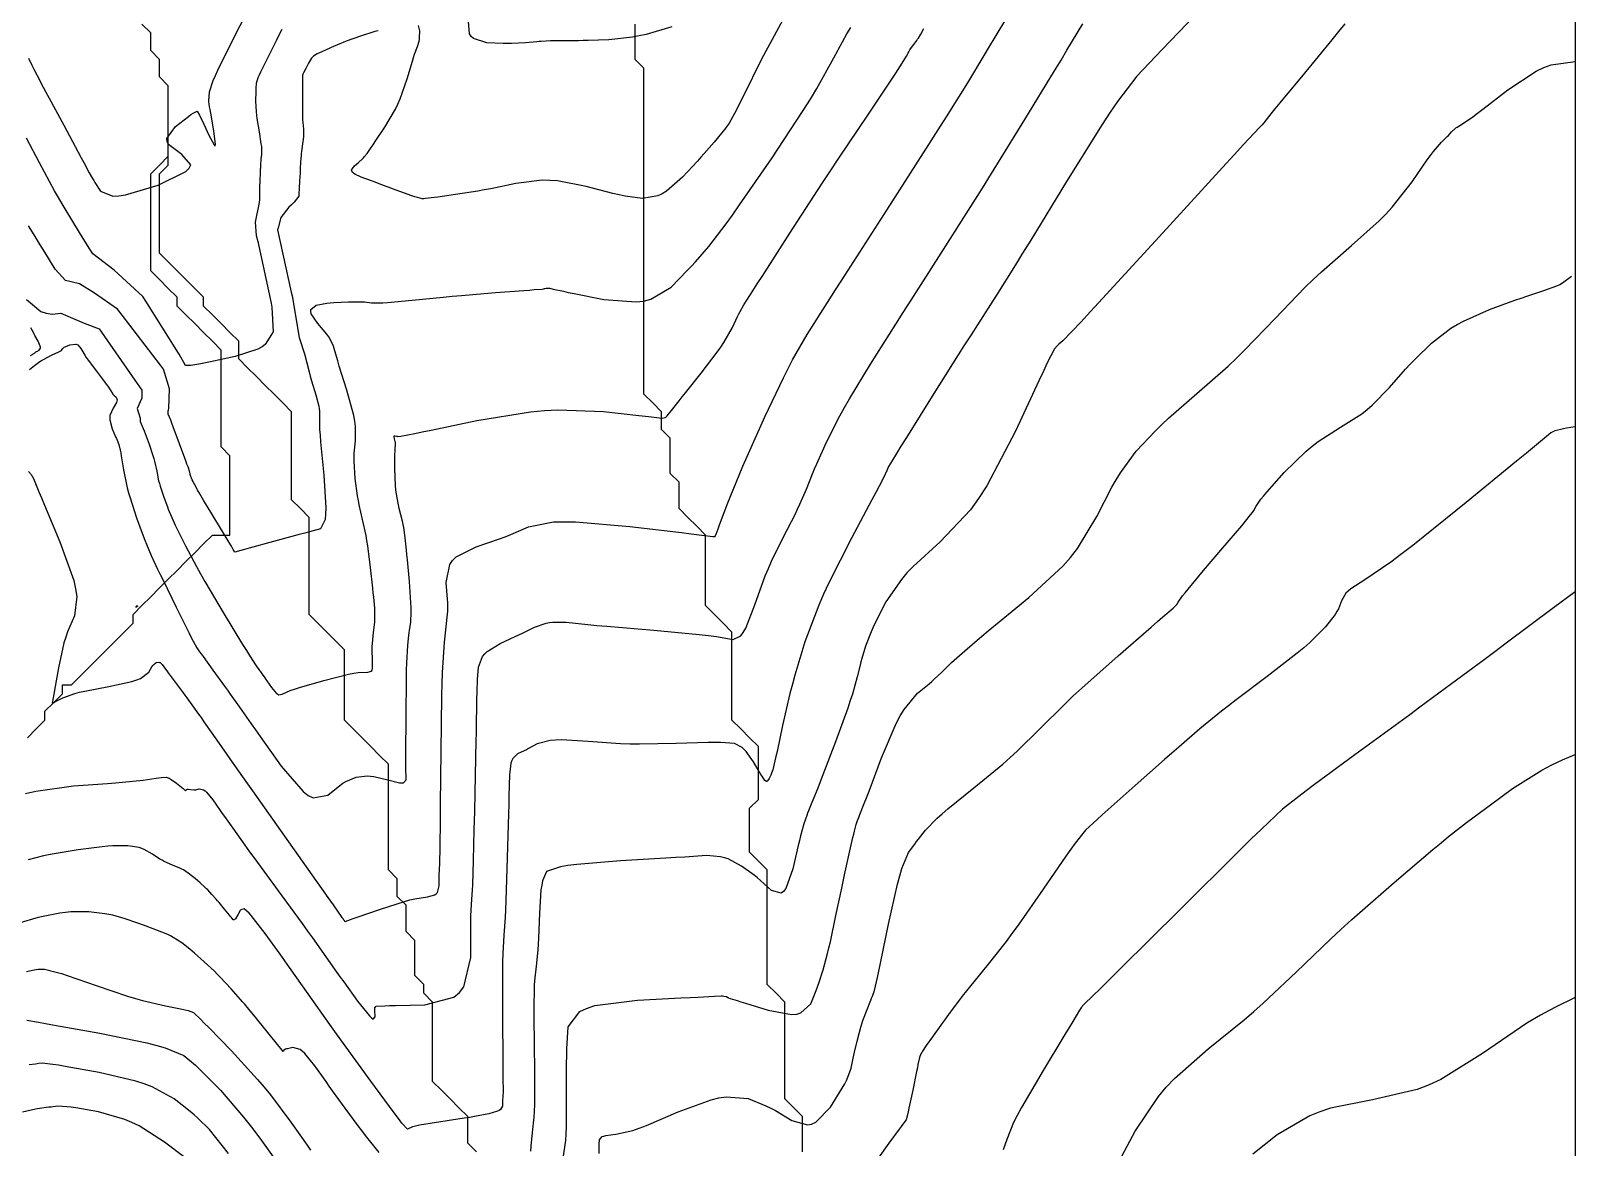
# Model space of a CAD drawing. Header units: metres. Extents: x 837117 to 838479, y 1189012 to 1191015.
# Drawn here: x 838301.2 to 838476.5, y 1190743.4 to 1190870.1 of the extents above; entities that cross this region are included whole.
import ezdxf

# ---------------------------------------------------------------- set-up
doc = ezdxf.new("R2010")
doc.units = ezdxf.units.M
doc.header["$LTSCALE"] = 0.3
for name, color, linetype in [('COTAS 10', 1, 'Continuous'), ('COTAS INT', 252, 'Continuous'), ('DRENAJE', 5, 'Continuous'), ('MARCO IMP', 130, 'Continuous')]:
    doc.layers.add(name, color=color, linetype=linetype)

msp = doc.modelspace()

# ---------------------------------------------------------------- linework, layer by layer
at = {"layer": 'COTAS 10'}
for points in [[(838301.09, 1190831.68), (838301.64, 1190832.12), (838302.25, 1190832.56), (838302.45, 1190832.69), (838302.67, 1190832.81), (838303.6, 1190833.28), (838304.43, 1190833.68), (838304.58, 1190833.76), (838304.7, 1190833.84), (838304.85, 1190834.01), (838304.95, 1190834.14), (838305.03, 1190834.19), (838305.13, 1190834.24), (838305.68, 1190834.46), (838306.3, 1190834.55), (838306.36, 1190834.54), (838306.44, 1190834.52), (838306.57, 1190834.46), (838306.92, 1190834.04), (838307.35, 1190833.3), (838307.53, 1190833.03), (838307.74, 1190832.74), (838308.68, 1190831.48), (838309.6, 1190830.27), (838309.79, 1190830.01), (838309.96, 1190829.78), (838310.31, 1190829.23), (838310.51, 1190828.93), (838310.51, 1190828.92), (838310.57, 1190828.84), (838310.64, 1190828.77), (838310.91, 1190828.53), (838311.04, 1190828.21), (838311.01, 1190828.08), (838310.96, 1190827.94), (838310.58, 1190827.28), (838310.22, 1190826.45), (838310.19, 1190826.2), (838310.2, 1190825.95), (838310.46, 1190824.95), (838310.86, 1190824.04), (838310.95, 1190823.84), (838311.03, 1190823.65), (838311.22, 1190823.17), (838311.38, 1190822.52), (838311.44, 1190822.23), (838311.5, 1190821.89), (838311.77, 1190820.27), (838312.18, 1190818.26), (838312.33, 1190817.68), (838312.5, 1190817.09), (838313.24, 1190814.85), (838314, 1190812.79), (838314.19, 1190812.3), (838314.37, 1190811.86), (838314.91, 1190810.56), (838315.63, 1190809.02), (838315.92, 1190808.42), (838316.25, 1190807.75), (838317.75, 1190804.7), (838319.18, 1190801.84), (838319.45, 1190801.28), (838319.68, 1190800.83), (838320.06, 1190800.08), (838320.38, 1190799.64), (838320.56, 1190799.39), (838320.78, 1190799.09), (838321.91, 1190797.54), (838323.23, 1190795.74), (838323.56, 1190795.28), (838323.88, 1190794.83), (838324.93, 1190793.35), (838326.23, 1190791.48), (838326.72, 1190790.79), (838327.26, 1190790.03), (838329.65, 1190786.65), (838332.13, 1190783.79), (838332.72, 1190783.35), (838333.28, 1190783.08), (838334.95, 1190783.37), (838336.3, 1190784.48), (838336.66, 1190784.72), (838337, 1190784.92), (838338.18, 1190785.43), (838339.4, 1190785.56), (838339.78, 1190785.54), (838340.18, 1190785.5), (838341.75, 1190785.12), (838343.09, 1190784.78), (838343.34, 1190784.77), (838343.54, 1190784.78), (838343.83, 1190785.12), (838343.8, 1190786.55), (838343.8, 1190787.26), (838343.8, 1190788.11), (838343.82, 1190792.3), (838343.87, 1190796.62), (838343.89, 1190797.56), (838343.92, 1190798.37), (838344.03, 1190800.36), (838344.15, 1190801.51), (838344.19, 1190801.8), (838344.22, 1190802.08), (838344.35, 1190802.97), (838344.4, 1190804.18), (838344.39, 1190804.65), (838344.37, 1190805.19), (838344.2, 1190807.61), (838343.98, 1190810.09), (838343.93, 1190810.66), (838343.88, 1190811.17), (838343.74, 1190812.57), (838343.57, 1190813.73), (838343.5, 1190814.08), (838343.42, 1190814.45), (838343.06, 1190815.9), (838342.73, 1190817.54), (838342.67, 1190818.02), (838342.62, 1190818.52), (838342.55, 1190820.42), (838342.57, 1190822.05), (838342.58, 1190822.38), (838342.59, 1190822.65), (838342.62, 1190823.17), (838342.62, 1190823.37), (838342.61, 1190823.44), (838342.6, 1190823.51), (838342.53, 1190823.81), (838342.47, 1190824.06), (838342.47, 1190824.11), (838342.48, 1190824.14), (838342.57, 1190824.14), (838342.75, 1190824.09), (838342.82, 1190824.09), (838342.9, 1190824.08), (838343.24, 1190824.1), (838344.81, 1190824.4), (838345.65, 1190824.58), (838346.68, 1190824.79), (838351.87, 1190825.89), (838357.95, 1190826.88), (838359.53, 1190827.01), (838361.06, 1190827.1), (838366.24, 1190826.92), (838370.23, 1190826.46), (838371.02, 1190826.37), (838371.67, 1190826.29), (838372.88, 1190826.13), (838373.24, 1190826.23), (838373.35, 1190826.31), (838373.47, 1190826.42), (838373.97, 1190827.01), (838374.82, 1190828.12), (838375.16, 1190828.56), (838375.55, 1190829.04), (838377.33, 1190831.26), (838379.14, 1190833.62), (838379.55, 1190834.19), (838379.91, 1190834.74), (838380.86, 1190836.42), (838381.46, 1190837.7), (838381.61, 1190838), (838381.75, 1190838.26), (838382.16, 1190839), (838383.17, 1190840.58), (838383.69, 1190841.39), (838384.31, 1190842.35), (838387.4, 1190847.15), (838391.03, 1190852.75), (838392, 1190854.22), (838392.94, 1190855.65), (838396.22, 1190860.52), (838398.81, 1190864.37), (838399.33, 1190865.16), (838399.76, 1190865.82), (838400.61, 1190867.21), (838400.91, 1190867.77), (838401, 1190867.92), (838401.09, 1190868.06), (838401.44, 1190868.54), (838401.79, 1190869), (838401.88, 1190869.13), (838401.97, 1190869.25), (838402.26, 1190869.73), (838402.6, 1190870.35)], [(838361.67, 1190742.17), (838361.95, 1190744.2), (838361.99, 1190744.93), (838362.03, 1190745.74), (838362.05, 1190749.27), (838362.04, 1190752.92), (838362.06, 1190753.79), (838362.08, 1190754.61), (838362.23, 1190757.08), (838363.56, 1190758.82), (838364.32, 1190759.18), (838365.26, 1190759.49), (838370.08, 1190760.13), (838375.03, 1190760.37), (838376.06, 1190760.42), (838376.93, 1190760.46), (838378.83, 1190760.57), (838379.59, 1190760.59), (838379.75, 1190760.59), (838379.89, 1190760.58), (838380.18, 1190760.52), (838380.33, 1190760.43), (838380.38, 1190760.4), (838380.43, 1190760.38), (838380.63, 1190760.3), (838381.42, 1190760.06), (838381.84, 1190759.93), (838382.36, 1190759.77), (838384.93, 1190758.98), (838387.59, 1190758.5), (838388.16, 1190758.54), (838388.64, 1190758.66), (838389.78, 1190759.69), (838390.38, 1190761.2), (838390.53, 1190761.62), (838390.68, 1190762.03), (838391.17, 1190763.54), (838391.67, 1190765.4), (838391.82, 1190766.04), (838391.99, 1190766.73), (838392.62, 1190769.71), (838393.27, 1190772.81), (838393.43, 1190773.59), (838393.59, 1190774.34), (838394.12, 1190776.73), (838394.54, 1190778.56), (838394.64, 1190778.95), (838394.72, 1190779.28), (838394.92, 1190780.06), (838395.07, 1190780.5), (838395.11, 1190780.62), (838395.16, 1190780.74), (838395.34, 1190781.18), (838395.83, 1190782.43), (838396.08, 1190783.06), (838396.37, 1190783.82), (838397.79, 1190787.6), (838399.47, 1190791.52), (838399.92, 1190792.36), (838400.35, 1190793.11), (838401.87, 1190794.93), (838403.18, 1190795.99), (838403.49, 1190796.26), (838403.78, 1190796.52), (838404.63, 1190797.33), (838405.45, 1190798.16), (838405.72, 1190798.41), (838406.02, 1190798.68), (838407.23, 1190799.76), (838409.16, 1190801.4), (838409.9, 1190802.01), (838410.74, 1190802.7), (838414.52, 1190805.79), (838418.36, 1190809.36), (838419.24, 1190810.35), (838420.03, 1190811.35), (838422.23, 1190814.98), (838423.93, 1190818.33), (838424.41, 1190819.16), (838424.9, 1190819.94), (838426.7, 1190822.39), (838428.87, 1190824.71), (838429.59, 1190825.41), (838430.37, 1190826.13), (838433.59, 1190828.94), (838437.12, 1190832.04), (838438.08, 1190832.96), (838439.04, 1190833.89), (838442.46, 1190837.45), (838445.84, 1190840.97), (838446.78, 1190841.88), (838447.72, 1190842.76), (838451.12, 1190845.72), (838454.26, 1190848.52), (838455.02, 1190849.3), (838455.75, 1190850.09), (838458.01, 1190852.98), (838459.73, 1190855.44), (838460.11, 1190855.96), (838460.45, 1190856.41), (838461.33, 1190857.45), (838461.88, 1190857.98), (838462.01, 1190858.11), (838462.13, 1190858.23), (838462.49, 1190858.63), (838462.86, 1190858.98), (838462.99, 1190859.08), (838463.13, 1190859.18), (838463.72, 1190859.54), (838464.91, 1190860.35), (838465.43, 1190860.74), (838466.03, 1190861.19), (838468.87, 1190863.41), (838472.11, 1190865.53), (838472.95, 1190865.92), (838473.78, 1190866.23), (838476.51, 1190866.61)], [(838313.21, 1190804.76), (838313.27, 1190804.86), (838313.28, 1190804.87), (838313.29, 1190804.88), (838313.31, 1190804.87), (838313.32, 1190804.86), (838313.32, 1190804.85), (838313.33, 1190804.84), (838313.33, 1190804.81), (838313.33, 1190804.78), (838313.32, 1190804.77), (838313.31, 1190804.76), (838313.27, 1190804.73), (838313.22, 1190804.7), (838313.22, 1190804.69), (838313.21, 1190804.69), (838313.2, 1190804.68), (838313.2, 1190804.69), (838313.2, 1190804.7), (838313.2, 1190804.72), (838313.21, 1190804.76)], [(838300.74, 1190763.38), (838301.61, 1190763.57), (838301.84, 1190763.6), (838302.06, 1190763.62), (838302.79, 1190763.62), (838304.11, 1190763.3), (838304.7, 1190763.12), (838305.38, 1190762.9), (838308.65, 1190761.77), (838312.22, 1190760.57), (838313.1, 1190760.31), (838313.93, 1190760.08), (838316.52, 1190759.47), (838318.4, 1190759.1), (838318.77, 1190759.02), (838319.09, 1190758.94), (838319.71, 1190758.73), (838320.51, 1190757.95), (838320.93, 1190757.52), (838321.44, 1190757), (838324.02, 1190754.35), (838326.97, 1190751.13), (838327.71, 1190750.25), (838328.43, 1190749.38), (838330.75, 1190746.28), (838332.59, 1190743.67), (838332.99, 1190743.11)], [(838476.51, 1190760.4), (838474.2, 1190759.29), (838472.6, 1190758.4), (838471.05, 1190757.49), (838466.01, 1190754.08), (838461.28, 1190751.12), (838459.93, 1190750.51), (838458.57, 1190749.98), (838453.53, 1190748.82), (838448.74, 1190747.85), (838447.54, 1190747.44), (838446.39, 1190746.98), (838442.7, 1190744.82), (838439.95, 1190742.65)]]:
    msp.add_lwpolyline(points, dxfattribs=at)
at = {"layer": 'COTAS INT'}
for points in [[(838434.39, 1190872.91), (838430.55, 1190868.93), (838429.68, 1190868.03), (838428.9, 1190867.2), (838426.77, 1190864.94), (838424.58, 1190862.06), (838423.76, 1190860.85), (838422.85, 1190859.47), (838418.79, 1190852.99), (838414.73, 1190846.35), (838413.81, 1190844.86), (838412.98, 1190843.53), (838410.75, 1190839.98), (838408.67, 1190836.73), (838407.95, 1190835.59), (838407.15, 1190834.34), (838403.74, 1190828.94), (838400.61, 1190823.96), (838399.99, 1190822.97), (838399.48, 1190822.15), (838398.56, 1190820.58), (838398.38, 1190820.17), (838398.33, 1190820.07), (838398.29, 1190819.97), (838398.17, 1190819.68), (838397.53, 1190818.43), (838397.16, 1190817.73), (838396.71, 1190816.88), (838394.38, 1190812.53), (838391.82, 1190807.48), (838391.22, 1190806.18), (838390.67, 1190804.93), (838389.1, 1190800.78), (838387.95, 1190796.98), (838387.67, 1190795.95), (838387.4, 1190794.92), (838386.56, 1190791.29), (838385.94, 1190788.34), (838385.81, 1190787.75), (838385.7, 1190787.25), (838385.44, 1190786.26), (838385.29, 1190785.88), (838385.25, 1190785.77), (838385.21, 1190785.66), (838385.03, 1190785.26), (838384.85, 1190784.98), (838384.8, 1190784.94), (838384.75, 1190784.93), (838384.56, 1190785.05), (838384.24, 1190785.52), (838384.11, 1190785.73), (838383.96, 1190785.98), (838383.26, 1190787.16), (838382.43, 1190788.33), (838382.2, 1190788.57), (838381.96, 1190788.78), (838381.11, 1190789.22), (838379.57, 1190789.35), (838378.9, 1190789.36), (838378.13, 1190789.36), (838374.5, 1190789.24), (838370.34, 1190789.16), (838369.25, 1190789.17), (838368.17, 1190789.21), (838364.5, 1190789.46), (838361.46, 1190789.64), (838360.8, 1190789.63), (838360.2, 1190789.58), (838358.69, 1190789.18), (838357.72, 1190788.66), (838357.48, 1190788.53), (838357.24, 1190788.42), (838356.49, 1190788.08), (838355.93, 1190787.54), (838355.82, 1190787.3), (838355.73, 1190787.02), (838355.56, 1190785.69), (838355.5, 1190783.28), (838355.48, 1190782.32), (838355.45, 1190781.24), (838355.32, 1190776.26), (838355.16, 1190771.39), (838355.11, 1190770.37), (838355.07, 1190769.48), (838354.92, 1190767.47), (838354.8, 1190765.39), (838354.79, 1190764.46), (838354.77, 1190763.39), (838354.77, 1190758.25), (838354.8, 1190753.22), (838354.81, 1190752.21), (838354.81, 1190751.37), (838354.83, 1190749.73), (838354.82, 1190749.27), (838354.82, 1190749.16), (838354.82, 1190749.07), (838354.79, 1190748.84), (838354.77, 1190748.63), (838354.76, 1190748.56), (838354.76, 1190748.47), (838354.78, 1190748.1), (838354.56, 1190747.71), (838354.4, 1190747.61), (838354.21, 1190747.51), (838353.21, 1190747.21), (838351.61, 1190746.9), (838351.05, 1190746.81), (838350.43, 1190746.71), (838347.77, 1190746.32), (838345.37, 1190745.93), (838344.91, 1190745.83), (838344.55, 1190745.75), (838343.98, 1190745.47), (838343.36, 1190746.16), (838342.96, 1190746.68), (838342.46, 1190747.34), (838339.82, 1190750.93), (838336.72, 1190755.19), (838335.94, 1190756.28), (838335.18, 1190757.34), (838332.71, 1190760.82), (838330.59, 1190763.83), (838330.05, 1190764.59), (838329.53, 1190765.32), (838327.83, 1190767.66), (838326.52, 1190769.38), (838326.25, 1190769.72), (838326.01, 1190769.99), (838325.47, 1190770.47), (838325.17, 1190770.41), (838325.09, 1190770.35), (838325.01, 1190770.27), (838324.72, 1190769.81), (838324.47, 1190769.36), (838324.41, 1190769.29), (838324.36, 1190769.23), (838324.22, 1190769.22), (838324, 1190769.48), (838323.9, 1190769.6), (838323.78, 1190769.74), (838323.22, 1190770.43), (838322.6, 1190771.2), (838322.44, 1190771.38), (838322.29, 1190771.56), (838321.79, 1190772.12), (838321.32, 1190772.62), (838321.17, 1190772.76), (838321.03, 1190772.9), (838320.46, 1190773.42), (838319.89, 1190773.91), (838319.75, 1190774.03), (838319.6, 1190774.15), (838319.11, 1190774.54), (838318.56, 1190774.89), (838318.37, 1190774.99), (838318.16, 1190775.09), (838317.3, 1190775.44), (838316.37, 1190775.85), (838316.13, 1190775.98), (838315.89, 1190776.12), (838315.04, 1190776.69), (838314.12, 1190777.22), (838313.83, 1190777.33), (838313.52, 1190777.42), (838312.25, 1190777.62), (838310.55, 1190777.61), (838309.96, 1190777.57), (838309.33, 1190777.51), (838306.62, 1190777.17), (838303.9, 1190776.73), (838303.26, 1190776.61), (838302.67, 1190776.48), (838300.95, 1190776.04)], [(838300.98, 1190820.1), (838301.3, 1190819.72), (838301.37, 1190819.62), (838301.44, 1190819.51), (838301.62, 1190819.12), (838302.16, 1190817.8), (838302.45, 1190817.12), (838302.79, 1190816.29), (838304.54, 1190812.12), (838306.1, 1190807.74), (838306.32, 1190806.77), (838306.46, 1190805.92), (838306.19, 1190803.73), (838305.4, 1190801.92), (838305.2, 1190801.31), (838305, 1190800.64), (838304.38, 1190797.82), (838303.93, 1190795.29), (838303.84, 1190794.81), (838303.77, 1190794.42), (838303.67, 1190793.81), (838303.85, 1190793.9), (838303.97, 1190793.96), (838304.11, 1190794.04), (838304.86, 1190794.42), (838306.24, 1190794.91), (838306.77, 1190795.05), (838307.37, 1190795.19), (838310.1, 1190795.7), (838312.71, 1190796.26), (838313.25, 1190796.44), (838313.69, 1190796.61), (838314.62, 1190797.32), (838314.99, 1190797.94), (838315.08, 1190798.07), (838315.18, 1190798.18), (838315.48, 1190798.43), (838315.76, 1190798.46), (838315.83, 1190798.44), (838315.9, 1190798.41), (838316.14, 1190798.18), (838316.51, 1190797.68), (838316.66, 1190797.47), (838316.84, 1190797.24), (838318.52, 1190794.98), (838318.73, 1190794.7), (838318.93, 1190794.43), (838319.53, 1190793.62), (838320.28, 1190792.58), (838320.57, 1190792.17), (838320.89, 1190791.71), (838322.36, 1190789.6), (838324.63, 1190786.35), (838325.47, 1190785.17), (838326.39, 1190783.86), (838330.47, 1190778.09), (838334.23, 1190772.78), (838334.96, 1190771.75), (838335.55, 1190770.92), (838336.55, 1190769.51), (838336.64, 1190769.39), (838336.66, 1190769.36), (838336.68, 1190769.33), (838336.73, 1190769.26), (838336.77, 1190769.2), (838336.79, 1190769.18), (838336.8, 1190769.17), (838336.85, 1190769.09), (838336.9, 1190769.04), (838336.91, 1190769.03), (838336.91, 1190769.02), (838336.92, 1190769.03), (838337.53, 1190769.27), (838337.92, 1190769.41), (838338.4, 1190769.58), (838340.93, 1190770.45), (838343.66, 1190771.31), (838344.27, 1190771.48), (838344.82, 1190771.62), (838346.27, 1190771.85), (838347.1, 1190772.05), (838347.26, 1190772.17), (838347.38, 1190772.32), (838347.58, 1190773.09), (838347.58, 1190773.88), (838347.58, 1190774.04), (838347.58, 1190774.18), (838347.6, 1190774.48), (838347.62, 1190774.74), (838347.62, 1190774.86), (838347.63, 1190774.99), (838347.65, 1190775.63), (838347.67, 1190776.43), (838347.68, 1190776.67), (838347.68, 1190776.92), (838347.7, 1190777.87), (838347.73, 1190780.08), (838347.74, 1190781.12), (838347.75, 1190782.35), (838347.8, 1190788.33), (838347.9, 1190794.61), (838347.94, 1190796.03), (838347.98, 1190797.3), (838348.2, 1190800.73), (838348.42, 1190802.8), (838348.46, 1190803.22), (838348.5, 1190803.57), (838348.58, 1190804.26), (838348.57, 1190804.92), (838348.56, 1190805.24), (838348.53, 1190805.62), (838348.38, 1190807.52), (838348.79, 1190809.53), (838349.11, 1190809.99), (838349.52, 1190810.41), (838351.78, 1190811.56), (838354.43, 1190812.44), (838355.09, 1190812.69), (838355.71, 1190812.93), (838357.71, 1190813.82), (838360.57, 1190814.37), (838361.73, 1190814.4), (838363.07, 1190814.37), (838369.23, 1190813.85), (838375.07, 1190813.16), (838376.2, 1190813.02), (838377.11, 1190812.91), (838378.65, 1190812.73), (838378.78, 1190812.72), (838378.8, 1190812.72), (838378.83, 1190812.72), (838378.87, 1190812.71), (838378.89, 1190812.72), (838378.9, 1190812.73), (838378.91, 1190812.74), (838378.93, 1190812.8), (838378.96, 1190812.88), (838378.97, 1190812.91), (838378.98, 1190812.93), (838379.01, 1190812.99), (838379.24, 1190813.58), (838379.37, 1190813.92), (838379.53, 1190814.35), (838380.36, 1190816.54), (838381.62, 1190819.68), (838382.06, 1190820.71), (838382.53, 1190821.8), (838384.54, 1190826.29), (838386.65, 1190830.72), (838387.18, 1190831.77), (838387.69, 1190832.75), (838389.35, 1190835.64), (838391.66, 1190839.26), (838392.58, 1190840.7), (838393.62, 1190842.32), (838398.38, 1190849.74), (838403.17, 1190857.21), (838404.22, 1190858.86), (838405.16, 1190860.34), (838407.57, 1190864.19), (838409.45, 1190867.29), (838410.05, 1190868.3), (838410.7, 1190869.38), (838413.34, 1190873.8)], [(838300.98, 1190866.99), (838301.37, 1190866.19), (838301.47, 1190865.98), (838301.58, 1190865.76), (838301.96, 1190865.01), (838302.65, 1190863.69), (838302.95, 1190863.12), (838303.3, 1190862.47), (838304.97, 1190859.38), (838306.62, 1190856.33), (838306.96, 1190855.7), (838307.25, 1190855.16), (838307.87, 1190854), (838308.23, 1190853.34), (838308.37, 1190853.12), (838308.51, 1190852.89), (838309.13, 1190851.9), (838310.56, 1190851.34), (838311.21, 1190851.37), (838311.98, 1190851.49), (838315.7, 1190852.6), (838318.82, 1190854.13), (838319.22, 1190854.51), (838319.41, 1190854.88), (838318.39, 1190856.05), (838316.85, 1190857.19), (838316.71, 1190857.53), (838316.69, 1190857.88), (838317.67, 1190859.24), (838319.13, 1190860.38), (838319.41, 1190860.59), (838319.65, 1190860.75), (838320.1, 1190860.98), (838320.38, 1190860.52), (838320.51, 1190860.25), (838320.67, 1190859.93), (838321.43, 1190858.25), (838322.08, 1190857.07), (838322.17, 1190857.06), (838322.21, 1190857.18), (838322.02, 1190858.75), (838321.66, 1190860.76), (838321.59, 1190861.15), (838321.53, 1190861.48), (838321.44, 1190862.09), (838321.45, 1190862.36), (838321.46, 1190862.47), (838321.47, 1190862.59), (838321.53, 1190863.18), (838321.94, 1190864.45), (838322.18, 1190865.01), (838322.48, 1190865.65), (838323.99, 1190868.71), (838326.03, 1190872.71)], [(838300.65, 1190783.55), (838301.79, 1190783.84), (838306.07, 1190784.44), (838309.95, 1190784.69), (838310.84, 1190784.76), (838311.66, 1190784.83), (838313.97, 1190785.09), (838315.47, 1190785.3), (838315.78, 1190785.34), (838316.04, 1190785.37), (838316.59, 1190785.41), (838316.93, 1190785.29), (838317.05, 1190785.23), (838317.18, 1190785.14), (838317.77, 1190784.72), (838318.32, 1190784.29), (838318.43, 1190784.2), (838318.53, 1190784.12), (838318.72, 1190783.95), (838318.79, 1190783.9), (838318.81, 1190783.9), (838318.83, 1190783.9), (838318.88, 1190783.97), (838318.99, 1190784.04), (838319.04, 1190784.05), (838319.1, 1190784.05), (838319.39, 1190784), (838319.74, 1190783.96), (838319.84, 1190783.96), (838319.95, 1190783.98), (838320.36, 1190784.08), (838320.85, 1190783.98), (838321.01, 1190783.86), (838321.18, 1190783.71), (838321.9, 1190782.83), (838322.72, 1190781.65), (838322.96, 1190781.3), (838323.21, 1190780.95), (838324.15, 1190779.62), (838325.53, 1190777.69), (838326.06, 1190776.96), (838326.66, 1190776.15), (838329.32, 1190772.5), (838332.02, 1190768.8), (838332.64, 1190767.96), (838333.19, 1190767.19), (838334.72, 1190765.04), (838335.98, 1190763.27), (838336.36, 1190762.73), (838336.76, 1190762.18), (838338.33, 1190760.01), (838339.66, 1190758.34), (838339.9, 1190758.1), (838340.09, 1190757.95), (838340.32, 1190758.23), (838340.27, 1190758.97), (838340.28, 1190759.11), (838340.3, 1190759.23), (838340.45, 1190759.43), (838341.42, 1190759.47), (838341.96, 1190759.49), (838342.62, 1190759.5), (838345.96, 1190759.58), (838349.26, 1190760.46), (838349.89, 1190760.99), (838350.39, 1190761.63), (838351.18, 1190764.94), (838351.18, 1190768.36), (838351.18, 1190769.07), (838351.19, 1190769.67), (838351.26, 1190770.97), (838351.34, 1190772.11), (838351.37, 1190772.61), (838351.39, 1190773.19), (838351.48, 1190775.95), (838351.57, 1190779.43), (838351.6, 1190780.47), (838351.63, 1190781.53), (838351.72, 1190785.66), (838351.8, 1190789.54), (838351.81, 1190790.45), (838351.83, 1190791.29), (838351.86, 1190793.73), (838351.9, 1190795.57), (838351.92, 1190796.04), (838351.94, 1190796.48), (838352.05, 1190797.9), (838352.5, 1190799.09), (838352.75, 1190799.39), (838353.04, 1190799.67), (838354.51, 1190800.58), (838356.2, 1190801.37), (838356.63, 1190801.57), (838357.04, 1190801.77), (838358.4, 1190802.43), (838359.71, 1190802.9), (838360.1, 1190802.97), (838360.49, 1190803.02), (838361.99, 1190802.99), (838364.46, 1190802.74), (838365.47, 1190802.64), (838366.62, 1190802.54), (838371.93, 1190802.08), (838377.09, 1190801.6), (838378.15, 1190801.48), (838379.05, 1190801.37), (838380.95, 1190801.03), (838381.84, 1190801.45), (838382.1, 1190801.82), (838382.38, 1190802.31), (838383.43, 1190804.98), (838384.6, 1190808.24), (838384.95, 1190809.09), (838385.31, 1190809.92), (838386.69, 1190812.76), (838387.98, 1190815.23), (838388.27, 1190815.83), (838388.53, 1190816.39), (838389.27, 1190818.11), (838389.96, 1190819.83), (838390.19, 1190820.39), (838390.45, 1190820.98), (838391.55, 1190823.44), (838393.07, 1190826.43), (838393.59, 1190827.37), (838394.15, 1190828.35), (838396.55, 1190832.29), (838399.41, 1190836.8), (838400.26, 1190838.14), (838401.14, 1190839.53), (838404.56, 1190844.86), (838408.21, 1190850.59), (838409.24, 1190852.23), (838410.27, 1190853.89), (838414.07, 1190860.05), (838417.42, 1190865.55), (838418.17, 1190866.78), (838418.84, 1190867.9), (838420.64, 1190870.89)], [(838386.8, 1190871.77), (838384.16, 1190866.87), (838382.07, 1190862.63), (838381.64, 1190861.77), (838381.28, 1190861.05), (838380.48, 1190859.6), (838379.99, 1190858.93), (838379.82, 1190858.71), (838379.63, 1190858.47), (838378.8, 1190857.47), (838377.68, 1190856.18), (838377.3, 1190855.76), (838376.9, 1190855.32), (838375.21, 1190853.49), (838373.37, 1190851.9), (838372.88, 1190851.6), (838372.39, 1190851.37), (838370.68, 1190851.07), (838368.68, 1190851.35), (838368.01, 1190851.49), (838367.29, 1190851.65), (838364.27, 1190852.44), (838361.01, 1190853.07), (838360.14, 1190853.13), (838359.28, 1190853.15), (838356.28, 1190852.79), (838353.46, 1190852.18), (838352.71, 1190852.04), (838351.98, 1190851.91), (838349.45, 1190851.51), (838347.44, 1190851.24), (838347.04, 1190851.19), (838346.71, 1190851.15), (838346.05, 1190851.07), (838345.85, 1190851.05), (838345.81, 1190851.05), (838345.76, 1190851.04), (838345.64, 1190851.02), (838345.13, 1190851.17), (838344.84, 1190851.26), (838344.5, 1190851.38), (838342.72, 1190852.02), (838340.78, 1190852.74), (838340.33, 1190852.91), (838339.91, 1190853.06), (838338.73, 1190853.51), (838338, 1190853.85), (838337.86, 1190853.94), (838337.76, 1190854.02), (838337.65, 1190854.29), (838337.82, 1190854.57), (838337.9, 1190854.66), (838337.99, 1190854.76), (838338.41, 1190855.15), (838338.88, 1190855.57), (838338.99, 1190855.68), (838339.09, 1190855.79), (838339.41, 1190856.19), (838339.88, 1190856.87), (838340.08, 1190857.17), (838340.32, 1190857.52), (838341.42, 1190859.17), (838342.61, 1190861.2), (838342.89, 1190861.78), (838343.16, 1190862.39), (838343.96, 1190864.65), (838344.55, 1190866.64), (838344.68, 1190867.07), (838344.8, 1190867.44), (838345.12, 1190868.33), (838345.3, 1190868.93), (838345.34, 1190869.11), (838345.36, 1190869.31), (838345.4, 1190870.08), (838345.22, 1190870.69)], [(838373.98, 1190870.54), (838371.07, 1190869.68), (838370.29, 1190869.51), (838369.52, 1190869.37), (838366.84, 1190869.08), (838364.49, 1190869), (838363.93, 1190868.99), (838363.4, 1190868.97), (838361.82, 1190868.96), (838360.68, 1190868.96), (838360.44, 1190868.96), (838360.23, 1190868.96), (838359.71, 1190868.94), (838359.16, 1190868.89), (838358.93, 1190868.87), (838358.66, 1190868.85), (838357.39, 1190868.73), (838355.8, 1190868.65), (838355.33, 1190868.64), (838354.84, 1190868.65), (838352.99, 1190868.74), (838351.49, 1190869.21), (838351.23, 1190869.45), (838351.03, 1190869.74), (838350.9, 1190871.17)], [(838450.36, 1190870.89), (838449.66, 1190870.01), (838448.92, 1190869.08), (838445.8, 1190865.28), (838442.99, 1190861.91), (838442.44, 1190861.24), (838441.98, 1190860.69), (838441.17, 1190859.67), (838440.99, 1190859.43), (838440.93, 1190859.37), (838440.88, 1190859.31), (838440.68, 1190859.13), (838438.87, 1190857.19), (838437.8, 1190856.03), (838436.49, 1190854.6), (838429.71, 1190847.18), (838422.87, 1190839.71), (838421.52, 1190838.25), (838420.41, 1190837.05), (838418.38, 1190834.92), (838417.93, 1190834.54), (838417.82, 1190834.44), (838417.72, 1190834.34), (838417.42, 1190834.02), (838416.59, 1190832.41), (838416.16, 1190831.49), (838415.63, 1190830.38), (838413, 1190824.68), (838409.74, 1190818.48), (838408.81, 1190817.05), (838407.88, 1190815.75), (838404.45, 1190812.1), (838401.38, 1190809.33), (838400.68, 1190808.59), (838400.05, 1190807.85), (838398.28, 1190805.29), (838397.11, 1190803.01), (838396.85, 1190802.45), (838396.61, 1190801.92), (838395.98, 1190800.29), (838395.55, 1190798.89), (838395.45, 1190798.5), (838395.35, 1190798.12), (838395.04, 1190796.78), (838394.49, 1190794.85), (838394.25, 1190794.1), (838393.95, 1190793.26), (838392.56, 1190789.43), (838391.13, 1190785.67), (838390.83, 1190784.88), (838390.56, 1190784.18), (838389.89, 1190782.55), (838389.5, 1190781.6), (838389.4, 1190781.34), (838389.3, 1190781.08), (838388.98, 1190780.13), (838388.61, 1190778.76), (838388.48, 1190778.24), (838388.34, 1190777.65), (838387.72, 1190775), (838386.93, 1190772.77), (838386.68, 1190772.44), (838386.41, 1190772.24), (838385.32, 1190772.56), (838384.07, 1190773.68), (838383.7, 1190773.98), (838383.33, 1190774.28), (838381.9, 1190775.33), (838380.39, 1190776.13), (838379.96, 1190776.28), (838379.53, 1190776.39), (838377.93, 1190776.51), (838375.45, 1190776.35), (838374.45, 1190776.29), (838373.32, 1190776.23), (838368.15, 1190775.91), (838363.19, 1190775.51), (838362.2, 1190775.38), (838361.37, 1190775.25), (838359.76, 1190774.72), (838359.31, 1190773.65), (838359.22, 1190773.17), (838359.14, 1190772.62), (838358.97, 1190769.98), (838358.85, 1190767.15), (838358.81, 1190766.47), (838358.77, 1190765.84), (838358.58, 1190763.96), (838358.41, 1190762.31), (838358.37, 1190761.83), (838358.35, 1190761.33), (838358.32, 1190759.44), (838358.34, 1190757.06), (838358.35, 1190756.26), (838358.36, 1190755.39), (838358.41, 1190751.75), (838358.4, 1190748.27), (838358.38, 1190747.51), (838358.34, 1190746.83), (838358.14, 1190745.1), (838357.97, 1190743.55), (838357.95, 1190742.98)], [(838300.73, 1190839.61), (838302.36, 1190838.24), (838302.97, 1190838.05), (838303.66, 1190837.95), (838304.66, 1190838.05), (838307.28, 1190836.93), (838308.98, 1190836.28), (838308.98, 1190836.28), (838313.05, 1190830.45), (838313.82, 1190829.34), (838313.82, 1190828.42), (838313.3, 1190827.24), (838313.63, 1190826.14), (838313.65, 1190825.78), (838313.99, 1190824.97), (838314.1, 1190824.7), (838314.21, 1190824.42), (838314.67, 1190823.2), (838315.1, 1190821.92), (838315.2, 1190821.58), (838315.29, 1190821.25), (838315.52, 1190820.15), (838315.74, 1190819.05), (838315.83, 1190818.74), (838315.92, 1190818.42), (838316.32, 1190817.2), (838316.74, 1190816.07), (838316.84, 1190815.81), (838316.93, 1190815.57), (838317.23, 1190814.86), (838317.62, 1190814.02), (838317.78, 1190813.7), (838317.96, 1190813.33), (838318.78, 1190811.67), (838320.04, 1190809.31), (838320.49, 1190808.5), (838321, 1190807.62), (838323.2, 1190803.91), (838325.28, 1190800.48), (838325.7, 1190799.79), (838326.06, 1190799.21), (838326.81, 1190798.05), (838327.11, 1190797.64), (838327.18, 1190797.53), (838327.26, 1190797.43), (838327.49, 1190797.09), (838327.79, 1190796.67), (838327.9, 1190796.51), (838328.02, 1190796.34), (838328.57, 1190795.57), (838329.13, 1190794.92), (838329.27, 1190794.82), (838329.4, 1190794.75), (838329.78, 1190794.82), (838330.69, 1190795.24), (838331.16, 1190795.4), (838331.72, 1190795.58), (838334.49, 1190796.38), (838337.31, 1190797.09), (838337.89, 1190797.22), (838338.39, 1190797.3), (838339.48, 1190797.34), (838339.9, 1190797.44), (838339.97, 1190797.56), (838340.02, 1190797.73), (838340.03, 1190798.67), (838339.98, 1190799.89), (838339.99, 1190800.23), (838340, 1190800.57), (838340.13, 1190801.82), (838340.27, 1190803.01), (838340.29, 1190803.32), (838340.3, 1190803.61), (838340.27, 1190804.59), (838340.15, 1190805.85), (838340.11, 1190806.32), (838340.05, 1190806.85), (838339.8, 1190809.19), (838339.47, 1190811.67), (838339.38, 1190812.28), (838339.28, 1190812.85), (838338.88, 1190814.65), (838338.5, 1190816.32), (838338.41, 1190816.82), (838338.32, 1190817.34), (838338.06, 1190819.32), (838337.94, 1190821.25), (838337.94, 1190821.72), (838337.95, 1190822.17), (838338.1, 1190823.58), (838338.09, 1190825.21), (838338, 1190825.8), (838337.88, 1190826.46), (838337.1, 1190829.31), (838336.25, 1190832.06), (838336.07, 1190832.64), (838335.92, 1190833.15), (838335.59, 1190834.32), (838335.22, 1190835.12), (838335.05, 1190835.38), (838334.84, 1190835.67), (838333.83, 1190836.87), (838333.06, 1190838), (838333.01, 1190838.25), (838333.02, 1190838.46), (838333.63, 1190838.95), (838334.83, 1190839.19), (838335.22, 1190839.24), (838335.63, 1190839.27), (838337.31, 1190839.34), (838338.82, 1190839.34), (838339.12, 1190839.33), (838339.38, 1190839.31), (838339.9, 1190839.23), (838340.73, 1190839.22), (838341.18, 1190839.24), (838341.73, 1190839.28), (838344.52, 1190839.55), (838348.05, 1190839.89), (838349.07, 1190839.98), (838350.1, 1190840.07), (838353.97, 1190840.39), (838357.2, 1190840.64), (838357.83, 1190840.68), (838358.35, 1190840.73), (838359.26, 1190840.8), (838359.44, 1190840.83), (838359.49, 1190840.84), (838359.54, 1190840.85), (838359.74, 1190840.89), (838359.99, 1190840.91), (838360.07, 1190840.9), (838360.16, 1190840.89), (838360.54, 1190840.8), (838361.68, 1190840.54), (838362.24, 1190840.42), (838362.92, 1190840.28), (838366.28, 1190839.61), (838369.93, 1190839.33), (838370.79, 1190839.44), (838371.59, 1190839.64), (838373.92, 1190841.02), (838375.74, 1190842.9), (838376.21, 1190843.4), (838376.66, 1190843.9), (838378.18, 1190845.63), (838380.14, 1190848.18), (838380.87, 1190849.19), (838381.68, 1190850.34), (838385.3, 1190855.58), (838388.91, 1190861.05), (838389.72, 1190862.34), (838390.45, 1190863.54), (838392.39, 1190867.04), (838393.86, 1190869.77), (838394.29, 1190870.48)], [(838329.74, 1190870.23), (838329.29, 1190869.37), (838329.12, 1190869.04), (838328.94, 1190868.67), (838328.09, 1190867.01), (838327.3, 1190865.41), (838327.14, 1190865.07), (838327.01, 1190864.78), (838326.8, 1190864.11), (838326.77, 1190863.59), (838326.76, 1190863.39), (838326.76, 1190863.17), (838326.75, 1190862.16), (838326.81, 1190860.91), (838326.85, 1190860.53), (838326.9, 1190860.14), (838327.14, 1190858.63), (838327.36, 1190857.26), (838327.4, 1190856.96), (838327.42, 1190856.69), (838327.42, 1190856.02), (838327.36, 1190855.6), (838327.35, 1190855.49), (838327.34, 1190855.38), (838327.31, 1190855.01), (838327.3, 1190854.64), (838327.29, 1190854.52), (838327.28, 1190854.41), (838327.26, 1190853.94), (838327.22, 1190853.19), (838327.22, 1190852.89), (838327.21, 1190852.54), (838327.18, 1190850.96), (838327.14, 1190850.62), (838326.71, 1190848.4), (838326.83, 1190846.88), (838326.99, 1190846.19), (838328.52, 1190839.18), (838328.61, 1190838.76), (838328.74, 1190835.96), (838327.84, 1190834.52), (838327.48, 1190834.23), (838327.01, 1190833.96), (838324.42, 1190833.13), (838321.64, 1190832.53), (838321.05, 1190832.41), (838320.55, 1190832.31), (838319.41, 1190832.11), (838318.91, 1190832.11), (838318.8, 1190832.14), (838318.08, 1190833.41), (838318.01, 1190833.53), (838314.29, 1190839.41), (838313.95, 1190839.94), (838310.68, 1190842.95), (838308.28, 1190844.78), (838307.68, 1190845.75), (838307.44, 1190846.13), (838307.19, 1190846.54), (838306.1, 1190848.26), (838304.78, 1190850.47), (838304.37, 1190851.19), (838303.94, 1190851.95), (838302.24, 1190855.11), (838300.76, 1190857.93)], [(838340.67, 1190870.11), (838340.28, 1190870), (838338.65, 1190869.49), (838337.04, 1190868.91), (838336.67, 1190868.77), (838336.32, 1190868.63), (838335.32, 1190868.21), (838334.59, 1190867.87), (838334.42, 1190867.79), (838334.25, 1190867.72), (838333.74, 1190867.5), (838333.33, 1190867.22), (838333.22, 1190867.11), (838333.11, 1190866.99), (838332.75, 1190866.41), (838332.45, 1190865.83), (838332.39, 1190865.71), (838332.33, 1190865.6), (838332.19, 1190865.32), (838332.11, 1190865.17), (838332.1, 1190865.13), (838332.09, 1190865.11), (838332.07, 1190865.04), (838332.07, 1190864.59), (838332.07, 1190863.98), (838332.07, 1190862.22), (838332.08, 1190860.39), (838332.09, 1190860.01), (838332.11, 1190859.68), (838332.17, 1190858.93), (838332.2, 1190858.43), (838332.19, 1190858.25), (838332.18, 1190858.07), (838332.08, 1190857.26), (838331.96, 1190856.4), (838331.93, 1190856.18), (838331.91, 1190855.96), (838331.86, 1190855.22), (838331.82, 1190854.46), (838331.81, 1190854.23), (838331.8, 1190853.99), (838331.74, 1190853.06), (838331.69, 1190852.19), (838331.68, 1190851.99), (838331.67, 1190851.81), (838331.65, 1190851.32), (838331.14, 1190850.64), (838330.83, 1190850.35), (838330.53, 1190850.1), (838329.62, 1190848.91), (838329.31, 1190847.76), (838329.24, 1190847.51), (838330.8, 1190840.44), (838330.89, 1190840.03), (838331.71, 1190835.31), (838332.3, 1190833.45), (838332.82, 1190831.41), (838332.96, 1190830.9), (838333.1, 1190830.4), (838333.57, 1190828.8), (838333.92, 1190827.52), (838333.97, 1190827.22), (838334.01, 1190826.96), (838334.02, 1190826.22), (838334.02, 1190824.88), (838334.06, 1190824.23), (838334.12, 1190823.46), (838334.48, 1190819.68), (838334.71, 1190815.96), (838334.69, 1190815.24), (838334.64, 1190814.64), (838334.13, 1190813.59), (838332.86, 1190813.25), (838332.33, 1190813.11), (838331.71, 1190812.94), (838328.79, 1190812.16), (838326.03, 1190811.4), (838325.5, 1190811.26), (838325.08, 1190811.14), (838324.41, 1190810.95), (838324.21, 1190811.26), (838324.08, 1190811.47), (838323.93, 1190811.73), (838323.1, 1190813.1), (838321.66, 1190815.49), (838320.89, 1190816.76), (838320.3, 1190817.75), (838320.17, 1190817.97), (838320.06, 1190818.16), (838319.8, 1190818.64), (838319.67, 1190818.91), (838319.64, 1190818.97), (838319.61, 1190819.02), (838319.55, 1190819.16), (838319.5, 1190819.28), (838319.48, 1190819.32), (838319.47, 1190819.36), (838319.4, 1190819.54), (838319.33, 1190819.74), (838319.32, 1190819.79), (838319.31, 1190819.85), (838319.27, 1190820.02), (838319.08, 1190820.62), (838318.96, 1190820.94), (838318.83, 1190821.32), (838318.12, 1190823.23), (838317.39, 1190825.18), (838317.24, 1190825.57), (838317.11, 1190825.91), (838316.83, 1190826.61), (838316.81, 1190826.99), (838316.85, 1190827.11), (838316.9, 1190827.25), (838316.97, 1190829.47), (838316.31, 1190831.69), (838315.94, 1190832.17), (838311.6, 1190837.82), (838311.08, 1190838.5), (838308.46, 1190840.33), (838306.76, 1190841.38), (838305.18, 1190841.76), (838303.99, 1190843.06), (838302.83, 1190844.97), (838302.56, 1190845.41), (838302.31, 1190845.82), (838301.6, 1190846.95), (838300.98, 1190847.98)], [(838365.75, 1190742.72), (838365.75, 1190743.45), (838365.76, 1190743.62), (838365.76, 1190743.79), (838365.79, 1190744.28), (838366.1, 1190744.63), (838366.28, 1190744.7), (838366.5, 1190744.77), (838367.64, 1190744.9), (838369.58, 1190745.33), (838370.3, 1190745.58), (838371.11, 1190745.88), (838374.72, 1190747.43), (838378.45, 1190748.82), (838379.34, 1190749.03), (838380.17, 1190749.15), (838382.64, 1190748.94), (838384.66, 1190748.12), (838385.21, 1190747.86), (838385.74, 1190747.58), (838387.6, 1190746.47), (838389.38, 1190745.96), (838389.85, 1190746.06), (838390.33, 1190746.28), (838391.99, 1190747.97), (838393.33, 1190750.11), (838393.61, 1190750.61), (838393.84, 1190751.06), (838394.33, 1190752.38), (838394.58, 1190753.52), (838394.65, 1190753.87), (838394.73, 1190754.23), (838395.06, 1190755.63), (838395.44, 1190757.06), (838395.56, 1190757.44), (838395.68, 1190757.8), (838396.15, 1190759.05), (838396.58, 1190760.1), (838396.67, 1190760.34), (838396.76, 1190760.57), (838396.98, 1190761.21), (838397.32, 1190762.68), (838397.48, 1190763.42), (838397.67, 1190764.31), (838398.59, 1190768.75), (838399.61, 1190773.28), (838399.86, 1190774.22), (838400.1, 1190775.04), (838400.86, 1190776.86), (838401.56, 1190777.83), (838401.77, 1190778.11), (838401.97, 1190778.39), (838402.77, 1190779.4), (838404.12, 1190780.77), (838404.68, 1190781.26), (838405.32, 1190781.81), (838408.28, 1190784.21), (838411.55, 1190786.9), (838412.38, 1190787.63), (838413.17, 1190788.35), (838415.77, 1190790.91), (838418.59, 1190793.71), (838419.52, 1190794.59), (838420.51, 1190795.51), (838424.65, 1190799.19), (838428.38, 1190802.44), (838429.12, 1190803.08), (838429.73, 1190803.61), (838430.88, 1190804.59), (838431.17, 1190804.86), (838431.23, 1190804.93), (838431.29, 1190805.01), (838431.45, 1190805.28), (838431.97, 1190805.99), (838432.25, 1190806.34), (838432.6, 1190806.76), (838434.35, 1190808.85), (838436.31, 1190811.17), (838437.25, 1190812.27), (838438.67, 1190813.95), (838439.68, 1190815.18), (838439.88, 1190815.44), (838440.04, 1190815.67), (838440.32, 1190816.18), (838440.83, 1190816.94), (838441.14, 1190817.31), (838441.52, 1190817.76), (838443.51, 1190819.97), (838445.98, 1190822.39), (838446.67, 1190822.97), (838447.36, 1190823.51), (838449.89, 1190825.13), (838452.29, 1190826.65), (838452.9, 1190827.12), (838453.49, 1190827.62), (838455.44, 1190829.63), (838457.27, 1190831.72), (838457.79, 1190832.27), (838458.31, 1190832.81), (838460.23, 1190834.67), (838462.42, 1190836.35), (838463.12, 1190836.77), (838463.85, 1190837.17), (838466.8, 1190838.48), (838469.69, 1190839.53), (838470.38, 1190839.77), (838471.03, 1190840), (838472.95, 1190840.62), (838474.42, 1190841.16), (838474.77, 1190841.33), (838475.1, 1190841.52), (838476.1, 1190842.25)], [(838301.21, 1190833.24), (838301.41, 1190833.36), (838301.46, 1190833.39), (838301.51, 1190833.43), (838301.66, 1190833.54), (838301.82, 1190833.66), (838301.87, 1190833.7), (838301.93, 1190833.73), (838302.19, 1190833.86), (838302.34, 1190834.09), (838302.33, 1190834.19), (838302.31, 1190834.31), (838302.07, 1190834.87), (838301.71, 1190835.51), (838301.62, 1190835.68), (838301.53, 1190835.85), (838301.22, 1190836.41)], [(838476.51, 1190825.16), (838475.55, 1190825), (838475.19, 1190824.93), (838474.88, 1190824.87), (838474.21, 1190824.71), (838473.91, 1190824.57), (838473.83, 1190824.52), (838473.75, 1190824.47), (838473.48, 1190824.26), (838471.89, 1190822.93), (838470.98, 1190822.18), (838469.87, 1190821.27), (838464.14, 1190816.57), (838458.08, 1190811.71), (838456.75, 1190810.69), (838455.58, 1190809.81), (838452.64, 1190807.81), (838451.05, 1190806.8), (838450.74, 1190806.53), (838450.48, 1190806.28), (838450.01, 1190805.44), (838449.66, 1190804.51), (838449.48, 1190804.2), (838449.27, 1190803.87), (838448.2, 1190802.49), (838446.39, 1190800.69), (838445.71, 1190800.1), (838444.96, 1190799.47), (838441.58, 1190796.85), (838438.05, 1190794.18), (838437.19, 1190793.52), (838436.39, 1190792.89), (838433.93, 1190790.89), (838431.52, 1190788.82), (838430.74, 1190788.15), (838429.92, 1190787.43), (838426.58, 1190784.48), (838423.5, 1190781.74), (838422.85, 1190781.15), (838422.28, 1190780.63), (838420.96, 1190779.39), (838419.76, 1190777.91), (838419.27, 1190777.24), (838418.71, 1190776.46), (838416.12, 1190772.7), (838413.3, 1190768.64), (838412.6, 1190767.66), (838411.92, 1190766.76), (838409.76, 1190764.02), (838407.91, 1190761.76), (838407.43, 1190761.16), (838406.96, 1190760.56), (838405.41, 1190758.5), (838404.13, 1190756.74), (838403.84, 1190756.34), (838403.58, 1190755.97), (838402.87, 1190754.98), (838402.44, 1190754.32), (838402.35, 1190754.16), (838402.27, 1190754.01), (838402.1, 1190753.59), (838401.93, 1190752.81), (838401.86, 1190752.45), (838401.77, 1190752.01), (838401.33, 1190749.91), (838400.9, 1190747.85), (838400.81, 1190747.45), (838400.74, 1190747.12), (838400.57, 1190746.53), (838400.22, 1190746.05), (838400.03, 1190745.79), (838399.8, 1190745.47), (838398.61, 1190743.87), (838397.22, 1190741.94)], [(838476.51, 1190806.43), (838474.05, 1190804.62), (838468.69, 1190800.61), (838467.39, 1190799.65), (838466.18, 1190798.74), (838462.49, 1190796), (838458.9, 1190793.34), (838457.74, 1190792.49), (838456.51, 1190791.59), (838451.51, 1190787.94), (838446.93, 1190784.58), (838445.97, 1190783.86), (838445.15, 1190783.24), (838443.29, 1190781.8), (838440.91, 1190779.53), (838439.75, 1190778.4), (838438.37, 1190777.04), (838431.6, 1190770.33), (838424.97, 1190763.74), (838423.68, 1190762.47), (838422.64, 1190761.44), (838420.84, 1190759.7), (838420.61, 1190759.47), (838420.55, 1190759.4), (838420.48, 1190759.32), (838420.27, 1190758.98), (838419.51, 1190757.7), (838419.1, 1190757.03), (838418.61, 1190756.22), (838416.14, 1190752.15), (838413.66, 1190747.92), (838413.17, 1190747.01), (838412.76, 1190746.22), (838412, 1190744.31), (838411.58, 1190743.15)], [(838424.47, 1190741.28), (838426.58, 1190745.26), (838429.23, 1190749.2), (838430.1, 1190750.23), (838431.03, 1190751.23), (838434.86, 1190754.61), (838438.95, 1190757.9), (838440.04, 1190758.83), (838441.12, 1190759.78), (838444.84, 1190763.3), (838448.75, 1190767.05), (838449.94, 1190768.14), (838451.17, 1190769.26), (838455.99, 1190773.48), (838460.36, 1190777.19), (838461.31, 1190777.98), (838462.14, 1190778.67), (838464.19, 1190780.29), (838465.79, 1190781.46), (838466.33, 1190781.86), (838466.92, 1190782.29), (838469.4, 1190784.13), (838472.75, 1190786.22), (838473.88, 1190786.8), (838475.1, 1190787.4), (838476.51, 1190787.99)], [(838340.76, 1190742.84), (838339.24, 1190744.77), (838338.82, 1190745.31), (838338.4, 1190745.86), (838336.92, 1190747.86), (838335.49, 1190749.83), (838335.11, 1190750.36), (838334.74, 1190750.88), (838333.46, 1190752.68), (838332.33, 1190754.06), (838332.05, 1190754.31), (838331.79, 1190754.51), (838330.96, 1190754.74), (838330.36, 1190754.61), (838330.24, 1190754.58), (838330.14, 1190754.54), (838329.96, 1190754.43), (838329.91, 1190754.34), (838329.9, 1190754.32), (838329.89, 1190754.31), (838329.88, 1190754.29), (838329.61, 1190754.63), (838329.23, 1190755.09), (838328.14, 1190756.44), (838326.99, 1190757.86), (838326.74, 1190758.17), (838326.52, 1190758.44), (838325.99, 1190759.09), (838325.48, 1190759.69), (838325.27, 1190759.93), (838325.04, 1190760.19), (838323.96, 1190761.39), (838322.73, 1190762.72), (838322.4, 1190763.06), (838322.07, 1190763.39), (838320.91, 1190764.48), (838319.83, 1190765.43), (838319.56, 1190765.67), (838319.29, 1190765.89), (838318.38, 1190766.61), (838317.41, 1190767.24), (838317.1, 1190767.4), (838316.78, 1190767.56), (838315.44, 1190768.1), (838314.02, 1190768.61), (838313.26, 1190768.88), (838311.94, 1190769.35), (838310.53, 1190769.75), (838310.09, 1190769.84), (838309.64, 1190769.92), (838307.83, 1190770.14), (838305.77, 1190770.13), (838305.16, 1190770.07), (838304.52, 1190769.99), (838302.07, 1190769.48), (838299.76, 1190768.8)], [(838300.78, 1190757.83), (838302.11, 1190757.61), (838302.92, 1190757.47), (838303.91, 1190757.29), (838309.06, 1190756.36), (838314.41, 1190755.26), (838315.52, 1190754.98), (838316.48, 1190754.71), (838318.61, 1190753.82), (838319.91, 1190752.72), (838320.35, 1190752.31), (838320.81, 1190751.87), (838322.77, 1190749.9), (838325.39, 1190746.84), (838326.27, 1190745.71), (838327.22, 1190744.45), (838331.21, 1190738.88)], [(838323.69, 1190742.72), (838321.53, 1190745.45), (838320.18, 1190746.74), (838319.76, 1190747.11), (838319.31, 1190747.49), (838317.5, 1190748.92), (838315.01, 1190750.28), (838314.12, 1190750.61), (838313.16, 1190750.93), (838308.98, 1190751.91), (838305.12, 1190752.59), (838304.36, 1190752.72), (838303.72, 1190752.82), (838302.52, 1190752.96), (838302.09, 1190752.91), (838301.94, 1190752.89), (838301.77, 1190752.86), (838301.05, 1190752.77)], [(838318.71, 1190742.26), (838316.4, 1190744.02), (838313.53, 1190745.84), (838312.72, 1190746.24), (838311.91, 1190746.59), (838308.9, 1190747.45), (838306.33, 1190747.89), (838305.8, 1190747.96), (838305.33, 1190748.02), (838304.27, 1190748.08), (838303.54, 1190747.99), (838303.28, 1190747.96), (838302.99, 1190747.93), (838301.77, 1190747.76), (838300.28, 1190747.41)]]:
    msp.add_lwpolyline(points, dxfattribs=at)
at = {"layer": 'DRENAJE'}
for points in [[(838316.84, 1190855.86, 0), (838316.84, 1190856.86, 0), (838316.84, 1190857.86, 0), (838316.84, 1190858.86, 0), (838316.84, 1190859.86, 0), (838316.84, 1190860.86, 0), (838316.84, 1190861.86, 0), (838316.84, 1190862.86, 0), (838316.84, 1190863.86, 0), (838315.84, 1190864.86, 0), (838315.84, 1190865.86, 0), (838315.84, 1190866.86, 0), (838314.84, 1190867.86, 0), (838314.84, 1190868.86, 0), (838314.84, 1190869.86, 0), (838313.84, 1190870.86, 0)], [(838384.82, 1190762.9, 0), (838384.82, 1190763.89, 0), (838384.82, 1190764.89, 0), (838384.82, 1190765.89, 0), (838384.82, 1190766.89, 0), (838384.82, 1190767.89, 0), (838384.82, 1190768.89, 0), (838384.82, 1190769.89, 0), (838384.82, 1190770.89, 0), (838384.82, 1190771.89, 0), (838384.82, 1190772.89, 0), (838384.82, 1190773.89, 0), (838384.82, 1190774.89, 0), (838383.82, 1190775.89, 0), (838382.82, 1190776.89, 0), (838382.82, 1190777.89, 0), (838382.82, 1190778.89, 0), (838382.82, 1190779.89, 0), (838382.82, 1190780.89, 0), (838382.82, 1190781.89, 0), (838383.82, 1190782.89, 0), (838383.82, 1190783.89, 0), (838383.82, 1190784.89, 0), (838383.82, 1190785.89, 0), (838383.82, 1190786.89, 0), (838383.82, 1190787.89, 0), (838383.82, 1190788.89, 0), (838382.82, 1190789.89, 0), (838381.82, 1190790.89, 0), (838380.82, 1190791.89, 0), (838380.82, 1190792.89, 0), (838380.82, 1190793.88, 0), (838380.82, 1190794.88, 0), (838380.82, 1190795.88, 0), (838380.82, 1190796.88, 0), (838380.82, 1190797.88, 0), (838380.82, 1190798.88, 0), (838380.82, 1190799.88, 0), (838380.82, 1190800.88, 0), (838380.82, 1190801.88, 0), (838379.82, 1190802.88, 0), (838378.82, 1190803.88, 0), (838377.82, 1190804.88, 0), (838377.82, 1190805.88, 0), (838377.82, 1190806.88, 0), (838377.82, 1190807.88, 0), (838377.82, 1190808.88, 0), (838377.82, 1190809.88, 0), (838377.82, 1190810.88, 0), (838377.82, 1190811.88, 0), (838377.82, 1190812.88, 0), (838376.82, 1190813.88, 0), (838375.82, 1190814.88, 0), (838374.82, 1190815.88, 0), (838374.82, 1190816.88, 0), (838374.82, 1190817.88, 0), (838374.82, 1190818.88, 0), (838373.82, 1190819.88, 0), (838373.82, 1190820.88, 0), (838373.82, 1190821.88, 0), (838373.82, 1190822.88, 0), (838373.82, 1190823.87, 0), (838372.82, 1190824.87, 0), (838372.82, 1190825.87, 0), (838372.82, 1190826.87, 0), (838371.82, 1190827.87, 0), (838370.82, 1190828.87, 0), (838370.82, 1190829.87, 0), (838370.82, 1190830.87, 0), (838370.82, 1190831.87, 0), (838370.82, 1190832.87, 0), (838370.82, 1190833.87, 0), (838370.82, 1190834.87, 0), (838370.82, 1190835.87, 0), (838370.82, 1190836.87, 0), (838370.82, 1190837.87, 0), (838370.82, 1190838.87, 0), (838370.82, 1190839.87, 0), (838370.82, 1190840.87, 0), (838370.82, 1190841.87, 0), (838370.82, 1190842.87, 0), (838370.82, 1190843.87, 0), (838370.82, 1190844.87, 0), (838370.82, 1190845.87, 0), (838370.82, 1190846.87, 0), (838370.82, 1190847.87, 0), (838370.82, 1190848.87, 0), (838370.82, 1190849.87, 0), (838370.82, 1190850.87, 0), (838370.82, 1190851.87, 0), (838370.82, 1190852.86, 0), (838370.82, 1190853.86, 0), (838370.82, 1190854.86, 0), (838370.82, 1190855.86, 0), (838370.82, 1190856.86, 0), (838370.82, 1190857.86, 0), (838370.82, 1190858.86, 0), (838370.82, 1190859.86, 0), (838370.82, 1190860.86, 0), (838370.82, 1190861.86, 0), (838370.82, 1190862.86, 0), (838370.82, 1190863.86, 0), (838370.82, 1190864.86, 0), (838370.82, 1190865.86, 0), (838369.82, 1190866.86, 0), (838369.82, 1190867.86, 0), (838369.82, 1190868.86, 0), (838369.82, 1190869.86, 0), (838369.82, 1190870.86, 0)], [(838314.84, 1190842.87, 0), (838314.84, 1190843.87, 0), (838314.84, 1190844.87, 0), (838314.84, 1190845.87, 0), (838314.84, 1190846.87, 0), (838314.84, 1190847.87, 0), (838314.84, 1190848.87, 0), (838314.84, 1190849.87, 0), (838314.84, 1190850.87, 0), (838314.84, 1190851.87, 0), (838314.84, 1190852.86, 0), (838314.84, 1190853.86, 0), (838315.84, 1190854.86, 0), (838316.84, 1190855.86, 0)], [(838351.83, 1190742.9, 0), (838350.83, 1190743.9, 0), (838350.83, 1190744.9, 0), (838350.83, 1190745.9, 0), (838350.83, 1190746.9, 0), (838349.83, 1190747.9, 0), (838348.83, 1190748.9, 0), (838347.83, 1190749.9, 0), (838346.83, 1190750.9, 0), (838346.83, 1190751.9, 0), (838346.83, 1190752.9, 0), (838346.83, 1190753.9, 0), (838346.83, 1190754.9, 0), (838346.83, 1190755.9, 0), (838346.83, 1190756.9, 0), (838346.83, 1190757.9, 0), (838346.83, 1190758.9, 0), (838346.83, 1190759.9, 0), (838345.83, 1190760.9, 0), (838345.83, 1190761.9, 0), (838344.83, 1190762.9, 0), (838344.83, 1190763.89, 0), (838344.83, 1190764.89, 0), (838344.83, 1190765.89, 0), (838344.83, 1190766.89, 0), (838343.83, 1190767.89, 0), (838343.83, 1190768.89, 0), (838343.83, 1190769.89, 0), (838343.83, 1190770.89, 0), (838342.83, 1190771.89, 0), (838342.83, 1190772.89, 0), (838342.83, 1190773.89, 0), (838341.83, 1190774.89, 0), (838341.83, 1190775.89, 0), (838341.83, 1190776.89, 0), (838341.83, 1190777.89, 0), (838341.83, 1190778.89, 0), (838341.83, 1190779.89, 0), (838341.83, 1190780.89, 0), (838341.83, 1190781.89, 0), (838341.83, 1190782.89, 0), (838341.83, 1190783.89, 0), (838341.83, 1190784.89, 0), (838341.83, 1190785.89, 0), (838341.83, 1190786.89, 0), (838340.83, 1190787.89, 0), (838339.83, 1190788.89, 0), (838338.83, 1190789.89, 0), (838337.83, 1190790.89, 0), (838336.83, 1190791.89, 0), (838336.83, 1190792.89, 0), (838336.83, 1190793.88, 0), (838336.83, 1190794.88, 0), (838336.83, 1190795.88, 0), (838336.83, 1190796.88, 0), (838336.83, 1190797.88, 0), (838336.83, 1190798.88, 0), (838336.83, 1190799.88, 0), (838335.83, 1190800.88, 0), (838334.83, 1190801.88, 0), (838333.83, 1190802.88, 0), (838332.83, 1190803.88, 0), (838332.83, 1190804.88, 0), (838332.83, 1190805.88, 0), (838332.83, 1190806.88, 0), (838332.83, 1190807.88, 0), (838332.83, 1190808.88, 0), (838332.83, 1190809.88, 0), (838332.83, 1190810.88, 0), (838332.83, 1190811.88, 0), (838332.83, 1190812.88, 0), (838332.83, 1190813.88, 0), (838332.83, 1190814.88, 0), (838331.83, 1190815.88, 0), (838330.84, 1190816.88, 0), (838330.84, 1190817.88, 0), (838330.84, 1190818.88, 0), (838330.84, 1190819.88, 0), (838330.84, 1190820.88, 0), (838330.84, 1190821.88, 0), (838330.84, 1190822.88, 0), (838330.84, 1190823.87, 0), (838330.84, 1190824.87, 0), (838330.84, 1190825.87, 0), (838330.84, 1190826.87, 0), (838329.84, 1190827.87, 0), (838328.84, 1190828.87, 0), (838327.84, 1190829.87, 0), (838326.84, 1190830.87, 0), (838325.84, 1190831.87, 0), (838324.84, 1190832.87, 0), (838324.84, 1190833.87, 0), (838324.84, 1190834.87, 0), (838323.84, 1190835.87, 0), (838322.84, 1190836.87, 0), (838321.84, 1190837.87, 0), (838320.84, 1190838.87, 0), (838320.84, 1190839.87, 0), (838319.84, 1190840.87, 0), (838318.84, 1190841.87, 0), (838317.84, 1190842.87, 0), (838316.84, 1190843.87, 0), (838315.84, 1190844.87, 0), (838315.84, 1190845.87, 0), (838315.84, 1190846.87, 0), (838315.84, 1190847.87, 0), (838315.84, 1190848.87, 0), (838315.84, 1190849.87, 0), (838315.84, 1190850.87, 0), (838315.84, 1190851.87, 0), (838315.84, 1190852.86, 0), (838315.84, 1190853.86, 0), (838316.84, 1190854.86, 0), (838316.84, 1190855.86, 0)], [(838300.85, 1190789.89, 0), (838301.84, 1190790.89, 0), (838302.84, 1190791.89, 0), (838302.84, 1190792.89, 0), (838303.84, 1190793.88, 0), (838304.84, 1190794.88, 0), (838304.84, 1190795.88, 0), (838305.84, 1190795.88, 0), (838306.84, 1190796.88, 0), (838307.84, 1190797.88, 0), (838308.84, 1190798.88, 0), (838309.84, 1190799.88, 0), (838310.84, 1190800.88, 0), (838311.84, 1190801.88, 0), (838312.84, 1190802.88, 0), (838312.84, 1190803.88, 0), (838313.84, 1190804.88, 0), (838314.84, 1190805.88, 0), (838315.84, 1190806.88, 0), (838316.84, 1190807.88, 0), (838317.84, 1190808.88, 0), (838318.84, 1190809.88, 0), (838319.84, 1190810.88, 0), (838320.84, 1190811.88, 0), (838321.84, 1190812.88, 0), (838322.84, 1190812.88, 0), (838323.84, 1190812.88, 0), (838323.84, 1190813.88, 0), (838323.84, 1190814.88, 0), (838323.84, 1190815.88, 0), (838323.84, 1190816.88, 0), (838323.84, 1190817.88, 0), (838323.84, 1190818.88, 0), (838323.84, 1190819.88, 0), (838323.84, 1190820.88, 0), (838323.84, 1190821.88, 0), (838322.84, 1190822.88, 0), (838322.84, 1190823.87, 0), (838322.84, 1190824.87, 0), (838322.84, 1190825.87, 0), (838322.84, 1190826.87, 0), (838322.84, 1190827.87, 0), (838322.84, 1190828.87, 0), (838322.84, 1190829.87, 0), (838322.84, 1190830.87, 0), (838322.84, 1190831.87, 0), (838322.84, 1190832.87, 0), (838322.84, 1190833.87, 0), (838321.84, 1190834.87, 0), (838320.84, 1190835.87, 0), (838319.84, 1190836.87, 0), (838318.84, 1190837.87, 0), (838317.84, 1190838.87, 0), (838317.84, 1190839.87, 0), (838316.84, 1190840.87, 0), (838315.84, 1190841.87, 0), (838314.84, 1190842.87, 0)], [(838388.82, 1190742.9, 0), (838388.82, 1190743.9, 0), (838388.82, 1190744.9, 0), (838388.82, 1190745.9, 0), (838388.82, 1190746.9, 0), (838387.82, 1190747.9, 0), (838386.82, 1190748.9, 0), (838386.82, 1190749.9, 0), (838386.82, 1190750.9, 0), (838386.82, 1190751.9, 0), (838386.82, 1190752.9, 0), (838386.82, 1190753.9, 0), (838386.82, 1190754.9, 0), (838386.82, 1190755.9, 0), (838386.82, 1190756.9, 0), (838386.82, 1190757.9, 0), (838386.82, 1190758.9, 0), (838386.82, 1190759.9, 0), (838385.82, 1190760.9, 0), (838384.82, 1190761.9, 0), (838384.82, 1190762.9, 0)]]:
    msp.add_polyline3d(points, dxfattribs=at)
at = {"layer": 'MARCO IMP'}
msp.add_lwpolyline([(837116.51, 1189053.87), (837116.51, 1191013.87), (838476.51, 1191013.87), (838476.51, 1189053.87), (837116.51, 1189053.87)], dxfattribs=at)

doc.saveas('drawing.dxf')
